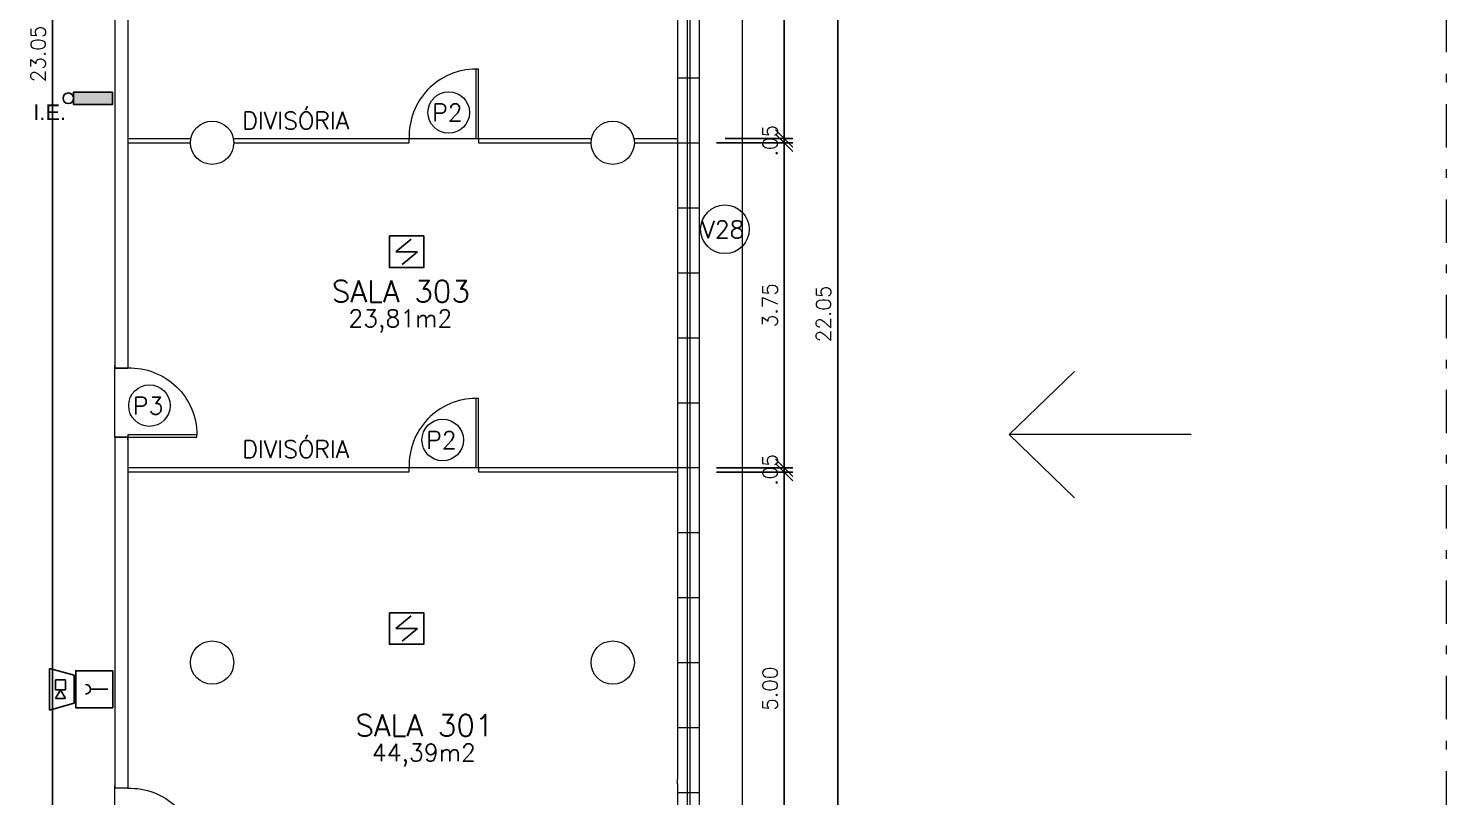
# Model space of a CAD drawing. Header units: millimetres. Extents: x 521 to 1055, y 261 to 520.
# Drawn here: x 573.94 to 590.32, y 379.7 to 388.57 of the extents above; entities that cross this region are included whole.
import ezdxf
from ezdxf.enums import TextEntityAlignment as Align

# ---------------------------------------------------------------- set-up
doc = ezdxf.new("R2010")
doc.units = ezdxf.units.MM
doc.linetypes.add('CONTINU', pattern=[0])
doc.linetypes.add('DASHDOTX2', pattern=[2, 1, -0.5, 0, -0.5])
doc.layers.add('0.1', color=8, linetype='Continuous', lineweight=13)
doc.layers.add('ppci', color=8, linetype='Continuous')
doc.styles.add('ROMANS', font='romans')
doc.styles.get("Standard").update_dxf_attribs({"font": 'romans.shx'})
doc.styles.add('STYLE1', font='sanss___.ttf')
doc.dimstyles.new('Fares Eng - 50', dxfattribs={"dimscale": 2, "dimtxt": 0.085, "dimasz": 0.1, "dimexe": 0.05, "dimexo": 0.05, "dimgap": 0.04, "dimtad": 1, "dimzin": 4, "dimdsep": 46, "dimtxsty": 'ROMANS', "dimblk1": 'OBLIQUE', "dimblk2": 'OBLIQUE', "dimsah": 1, "dimcen": 0.05, "dimdle": 0.05, "dimclrd": 8, "dimclre": 8, "dimclrt": 8, "dimaunit": 1, "dimadec": 0, "dimazin": 0, "dimtfac": 1, "dimtix": 1, "dimtmove": 2, "dimatfit": 0, "dimldrblk": 'OPEN90', "dimfxl": 1, "dimtolj": 1, "dimtzin": 0, "dimarcsym": 0})

# ---------------------------------------------------------------- blocks, each defined once
blk = doc.blocks.new('P80')
for points in [[(0, 0.86), (0, 0.83), (0.15, 0.83), (0.15, 0.86)], [(0, 0), (0, 0.03), (0.15, 0.03), (0.15, 0)]]:
    blk.add_lwpolyline(points)
blk.add_lwpolyline([(-0.8, 0.06), (0, 0.06), (0, 0.03), (-0.8, 0.03)], close=True)
at = {"color": 8}
blk.add_arc((-0.025, 0.056), 0.775, 88.1408, 179.6698, dxfattribs=at)
blk = doc.blocks.new('_OBLIQUE')
at = {"color": 0, "linetype": 'ByBlock'}
blk.add_line((-0.5, -0.5), (0.5, 0.5), dxfattribs=at)
blk = doc.blocks.new('*D942')
at = {"layer": '0.1', "color": 8, "linetype": 'CONTINU', "lineweight": -2, "transparency": 16777216}
for p, q in [((582.869, 396.296), (583.388, 396.296)), ((583.288, 396.396), (583.288, 374.146)), ((582.869, 374.246), (583.388, 374.246))]:
    blk.add_line(p, q, dxfattribs=at)
at = {"layer": 'DEFPOINTS', "color": 0, "linetype": 'CONTINU', "lineweight": -2, "transparency": 16777216}
for p in [(582.769, 396.296), (582.769, 374.246), (583.288, 374.246)]:
    blk.add_point(p, dxfattribs=at)
at = {"layer": '0.1', "color": 8, "linetype": 'CONTINU', "lineweight": -2, "transparency": 16777216, "xscale": 0.2, "yscale": 0.2, "zscale": 0.2}
for p, rotation in [((583.288, 396.296), 90), ((583.288, 374.246), 270)]:
    blk.add_blockref('_OBLIQUE', p, dxfattribs=dict(at, rotation=rotation))
at = {"layer": '0.1', "color": 8, "linetype": 'CONTINU', "transparency": 16777216, "insert": (583.123, 385.271), "char_height": 0.17, "attachment_point": 5, "rotation": 90, "style": 'ROMANS'}
blk.add_mtext('\\A1;22.05', dxfattribs=at)
blk = doc.blocks.new('_Open90')
at = {"color": 0, "linetype": 'ByBlock', "lineweight": -2}
for p, q in [((0, 0), (-1, 0)), ((-0.5, 0.5), (0, 0)), ((0, 0), (-0.5, -0.5))]:
    blk.add_line(p, q, dxfattribs=at)
blk = doc.blocks.new('*D1047')
at = {"layer": '0.1', "color": 8, "linetype": 'CONTINU', "lineweight": -2, "transparency": 16777216}
for p, q in [((582.669, 383.496), (582.669, 383.696)), ((581.888, 383.496), (582.769, 383.496)), ((581.888, 383.446), (582.769, 383.446)), ((582.669, 383.446), (582.669, 383.496)), ((582.669, 383.446), (582.669, 383.246))]:
    blk.add_line(p, q, dxfattribs=at)
at = {"layer": 'DEFPOINTS', "color": 0, "linetype": 'CONTINU', "lineweight": -2, "transparency": 16777216}
for p in [(581.788, 383.496), (581.788, 383.446), (582.669, 383.496)]:
    blk.add_point(p, dxfattribs=at)
at = {"layer": '0.1', "color": 8, "linetype": 'CONTINU', "lineweight": -2, "transparency": 16777216, "xscale": 0.2, "yscale": 0.2, "zscale": 0.2}
for p, rotation in [((582.669, 383.496), 270), ((582.669, 383.446), 90)]:
    blk.add_blockref('_OBLIQUE', p, dxfattribs=dict(at, rotation=rotation))
at = {"layer": '0.1', "color": 8, "linetype": 'CONTINU', "transparency": 16777216, "insert": (582.504, 383.471), "char_height": 0.17, "attachment_point": 5, "rotation": 90, "style": 'ROMANS'}
blk.add_mtext('\\A1;.05', dxfattribs=at)
blk = doc.blocks.new('*D1048')
at = {"layer": '0.1', "color": 8, "linetype": 'CONTINU', "lineweight": -2, "transparency": 16777216}
for p, q in [((582.669, 383.396), (582.669, 387.346)), ((581.888, 387.246), (582.769, 387.246)), ((581.888, 383.496), (582.769, 383.496))]:
    blk.add_line(p, q, dxfattribs=at)
at = {"layer": 'DEFPOINTS', "color": 0, "linetype": 'CONTINU', "lineweight": -2, "transparency": 16777216}
for p in [(581.788, 387.246), (582.669, 387.246), (581.788, 383.496)]:
    blk.add_point(p, dxfattribs=at)
at = {"layer": '0.1', "color": 8, "linetype": 'CONTINU', "lineweight": -2, "transparency": 16777216, "xscale": 0.2, "yscale": 0.2, "zscale": 0.2}
for p, rotation in [((582.669, 387.246), 90), ((582.669, 383.496), 270)]:
    blk.add_blockref('_OBLIQUE', p, dxfattribs=dict(at, rotation=rotation))
at = {"layer": '0.1', "color": 8, "linetype": 'CONTINU', "transparency": 16777216, "insert": (582.504, 385.371), "char_height": 0.17, "attachment_point": 5, "rotation": 90, "style": 'ROMANS'}
blk.add_mtext('\\A1;3.75', dxfattribs=at)
blk = doc.blocks.new('*D1049')
at = {"layer": '0.1', "color": 8, "linetype": 'CONTINU', "lineweight": -2, "transparency": 16777216}
for p, q in [((582.669, 387.296), (582.669, 387.496)), ((581.988, 387.296), (582.769, 387.296)), ((582.669, 387.246), (582.669, 387.296)), ((581.988, 387.246), (582.769, 387.246)), ((582.669, 387.246), (582.669, 387.046))]:
    blk.add_line(p, q, dxfattribs=at)
at = {"layer": 'DEFPOINTS', "color": 0, "linetype": 'CONTINU', "lineweight": -2, "transparency": 16777216}
for p in [(581.888, 387.296), (582.669, 387.296), (581.888, 387.246)]:
    blk.add_point(p, dxfattribs=at)
at = {"layer": '0.1', "color": 8, "linetype": 'CONTINU', "lineweight": -2, "transparency": 16777216, "xscale": 0.2, "yscale": 0.2, "zscale": 0.2}
for p, rotation in [((582.669, 387.296), 270), ((582.669, 387.246), 90)]:
    blk.add_blockref('_OBLIQUE', p, dxfattribs=dict(at, rotation=rotation))
at = {"layer": '0.1', "color": 8, "linetype": 'CONTINU', "transparency": 16777216, "insert": (582.504, 387.271), "char_height": 0.17, "attachment_point": 5, "rotation": 90, "style": 'ROMANS'}
blk.add_mtext('\\A1;.05', dxfattribs=at)
blk = doc.blocks.new('*D1050')
at = {"layer": '0.1', "color": 8, "linetype": 'CONTINU', "lineweight": -2, "transparency": 16777216}
for p, q in [((582.088, 393.546), (582.769, 393.546)), ((582.669, 387.196), (582.669, 393.646)), ((582.088, 387.296), (582.769, 387.296))]:
    blk.add_line(p, q, dxfattribs=at)
at = {"layer": 'DEFPOINTS', "color": 0, "linetype": 'CONTINU', "lineweight": -2, "transparency": 16777216}
for p in [(581.988, 393.546), (582.669, 393.546), (581.988, 387.296)]:
    blk.add_point(p, dxfattribs=at)
at = {"layer": '0.1', "color": 8, "linetype": 'CONTINU', "lineweight": -2, "transparency": 16777216, "xscale": 0.2, "yscale": 0.2, "zscale": 0.2}
for p, rotation in [((582.669, 393.546), 90), ((582.669, 387.296), 270)]:
    blk.add_blockref('_OBLIQUE', p, dxfattribs=dict(at, rotation=rotation))
at = {"layer": '0.1', "color": 8, "linetype": 'CONTINU', "transparency": 16777216, "insert": (582.504, 390.421), "char_height": 0.17, "attachment_point": 5, "rotation": 90, "style": 'ROMANS'}
blk.add_mtext('\\A1;6.25', dxfattribs=at)
blk = doc.blocks.new('ÁREA')
for p in [(0.00005, 0.00376), (0, 0)]:
    blk.add_attdef('COMPARTIMENTO', text='', height=0.0025).set_placement(p, align=Align.CENTER)
at = {"color": 1}
for p in [(-0.00005, -0.00376), (-0.0001, -0.00752)]:
    blk.add_attdef('ÁREA', text='', height=0.002, dxfattribs=at).set_placement(p, align=Align.CENTER)
blk = doc.blocks.new('*D1055')
at = {"layer": '0.1', "color": 8, "linetype": 'CONTINU', "lineweight": -2, "transparency": 16777216}
for p, q in [((582.669, 383.546), (582.669, 378.346)), ((581.888, 383.446), (582.769, 383.446)), ((581.888, 378.446), (582.769, 378.446))]:
    blk.add_line(p, q, dxfattribs=at)
at = {"layer": 'DEFPOINTS', "color": 0, "linetype": 'CONTINU', "lineweight": -2, "transparency": 16777216}
for p in [(581.788, 383.446), (581.788, 378.446), (582.669, 378.446)]:
    blk.add_point(p, dxfattribs=at)
at = {"layer": '0.1', "color": 8, "linetype": 'CONTINU', "lineweight": -2, "transparency": 16777216, "xscale": 0.2, "yscale": 0.2, "zscale": 0.2}
for p, rotation in [((582.669, 383.446), 90), ((582.669, 378.446), 270)]:
    blk.add_blockref('_OBLIQUE', p, dxfattribs=dict(at, rotation=rotation))
at = {"layer": '0.1', "color": 8, "linetype": 'CONTINU', "transparency": 16777216, "insert": (582.504, 380.946), "char_height": 0.17, "attachment_point": 5, "rotation": 90, "style": 'ROMANS'}
blk.add_mtext('\\A1;5.00', dxfattribs=at)
blk = doc.blocks.new('*D3277')
at = {"layer": '0.1', "color": 8, "linetype": 'CONTINU', "lineweight": -2, "transparency": 16777216}
for p, q in [((574.218, 399.896), (574.218, 376.646)), ((574.838, 399.796), (574.118, 399.796)), ((574.838, 376.746), (574.118, 376.746))]:
    blk.add_line(p, q, dxfattribs=at)
at = {"layer": 'DEFPOINTS', "color": 0, "linetype": 'CONTINU', "lineweight": -2, "transparency": 16777216}
for p in [(574.938, 399.796), (574.218, 376.746), (574.938, 376.746)]:
    blk.add_point(p, dxfattribs=at)
at = {"layer": '0.1', "color": 8, "linetype": 'CONTINU', "lineweight": -2, "transparency": 16777216, "xscale": 0.2, "yscale": 0.2, "zscale": 0.2}
for p, rotation in [((574.218, 399.796), 90), ((574.218, 376.746), 270)]:
    blk.add_blockref('_OBLIQUE', p, dxfattribs=dict(at, rotation=rotation))
at = {"layer": '0.1', "color": 8, "linetype": 'CONTINU', "transparency": 16777216, "insert": (574.053, 388.271), "char_height": 0.17, "attachment_point": 5, "rotation": 90, "style": 'ROMANS'}
blk.add_mtext('\\A1;23.05', dxfattribs=at)

msp = doc.modelspace()

# ---------------------------------------------------------------- hatches: boundary and pattern name
at = {"layer": 'ppci'}
msp.add_hatch(color=10, dxfattribs=at).paths.add_polyline_path([(574.46414, 387.83084), (574.46414, 387.68834), (574.91267, 387.68834), (574.91267, 387.83084)])

# ---------------------------------------------------------------- linework, layer by layer
at = {"layer": '0.1', "color": 8, "linetype": 'DASHDOTX2', "ltscale": 0.5}
msp.add_line((590.3161, 365.19275), (590.3161, 428.20423), dxfattribs=at)
at = {"layer": '0.1', "color": 8, "linetype": 'CONTINU'}
for p, q in [((582.18774, 375.39649), (582.18774, 396.29649)), ((581.54774, 396.04649), (581.54774, 375.39649)), ((581.57774, 396.04649), (581.57774, 375.39649)), ((581.68774, 396.04649), (581.68774, 375.39649)), ((581.43774, 393.54649), (581.43774, 387.29649)), ((581.43774, 387.99649), (581.68774, 387.99649)), ((575.08774, 387.29649), (575.81779, 387.29649)), ((576.30769, 387.29649), (578.33774, 387.29649)), ((578.33774, 387.24649), (578.33774, 387.29649)), ((578.33774, 387.29649), (579.13774, 387.29649)), ((579.13774, 387.29649), (579.13774, 387.24649)), ((579.13774, 387.29649), (580.44279, 387.29649)), ((580.93269, 387.29649), (581.43774, 387.29649)), ((581.43774, 387.29649), (581.43774, 387.24649)), ((575.08774, 387.24649), (575.81274, 387.24649)), ((576.31274, 387.24649), (578.33774, 387.24649)), ((579.13774, 387.24649), (580.43774, 387.24649)), ((580.93774, 387.24649), (581.43774, 387.24649)), ((581.43774, 387.24649), (581.68774, 387.24649)), ((581.43774, 387.24649), (581.43774, 381.24649)), ((581.43774, 386.49649), (581.68774, 386.49649)), ((581.43774, 385.74649), (581.68774, 385.74649)), ((581.43774, 384.99649), (581.68774, 384.99649)), ((574.93774, 383.84649), (574.93774, 384.64649)), ((581.43774, 384.24649), (581.68774, 384.24649)), ((575.08774, 383.49649), (578.33774, 383.49649)), ((575.08774, 383.44649), (578.33774, 383.44649)), ((578.33774, 383.44649), (578.33774, 383.49649)), ((578.33774, 383.49649), (579.13774, 383.49649)), ((579.13774, 383.49649), (581.43774, 383.49649)), ((579.13774, 383.49649), (579.13774, 383.44649)), ((579.13774, 383.44649), (581.43774, 383.44649)), ((581.43774, 383.49649), (581.68774, 383.49649)), ((581.43774, 382.74649), (581.68774, 382.74649)), ((581.43774, 381.99649), (581.68774, 381.99649)), ((581.43774, 381.59649), (581.43774, 379.89649)), ((581.43774, 381.24649), (581.68774, 381.24649)), ((581.43774, 380.49649), (581.68774, 380.49649)), ((574.93774, 378.99649), (574.93774, 379.79649)), ((581.43774, 379.84649), (581.43774, 379.89649)), ((581.43774, 379.84649), (581.43774, 377.49649)), ((581.43774, 379.74649), (581.68774, 379.74649))]:
    msp.add_line(p, q, dxfattribs=at)
at = {"layer": '0.1', "color": 7}
for p, q in [((574.93774, 389.84649), (574.93774, 384.64649)), ((575.08774, 389.84649), (575.08774, 384.64649)), ((574.93774, 384.64649), (575.08774, 384.64649)), ((574.93774, 383.84649), (575.08774, 383.84649)), ((574.93774, 383.84649), (574.93774, 383.54649)), ((575.08774, 383.84649), (575.08774, 383.54649)), ((574.93774, 383.54649), (574.93774, 379.79649)), ((575.08774, 383.54649), (575.08774, 379.79649)), ((575.08774, 379.79649), (574.93774, 379.79649))]:
    msp.add_line(p, q, dxfattribs=at)
at = {"layer": '0.1', "color": 8}
for p, q in [((585.2638, 383.87857), (586.02114, 384.6072)), ((587.36754, 383.87857), (585.2638, 383.87857)), ((585.2638, 383.87857), (586.02114, 383.14995))]:
    msp.add_line(p, q, dxfattribs=at)
for points in [[(579.10774, 388.09649), (579.10774, 387.29649), (579.13774, 387.29649), (579.13774, 388.09649)], [(579.10774, 384.29649), (579.10774, 383.49649), (579.13774, 383.49649), (579.13774, 384.29649)]]:
    msp.add_lwpolyline(points, close=True, dxfattribs=at)
for centre, radius in [((578.79411, 387.59508), 0.23964), ((581.98299, 386.2474), 0.28038), ((575.33926, 384.21284), 0.23964), ((578.7247, 383.81578), 0.23964)]:
    msp.add_circle(centre, radius, dxfattribs=at)
at = {"layer": '0.1', "color": 7}
for centre in [(576.06274, 387.24649), (580.68774, 387.24649), (576.06274, 381.24649), (580.68774, 381.24649)]:
    msp.add_circle(centre, 0.25, dxfattribs=at)
at = {"layer": '0.1', "color": 8}
for centre in [(579.11221, 387.32163), (579.11221, 383.52163)]:
    msp.add_arc(centre, 0.77487, 90.330199, 181.859182, dxfattribs=at)
at = {"layer": 'ppci', "color": 10, "linetype": 'Continuous'}
for p, q in [((578.18199, 385.98821), (578.36062, 386.13452)), ((578.18199, 385.98821), (578.4353, 385.98821)), ((578.4353, 385.98821), (578.25667, 385.8419)), ((578.18199, 381.64039), (578.36062, 381.78671)), ((578.18199, 381.64039), (578.4353, 381.64039)), ((578.4353, 381.64039), (578.25667, 381.49408)), ((574.18712, 380.69878), (574.18712, 381.18046)), ((574.471, 381.10018), (574.18712, 381.18046)), ((574.471, 380.77906), (574.471, 381.10018)), ((574.85885, 380.93962), (574.65848, 380.93962)), ((574.471, 380.77906), (574.18712, 380.69878))]:
    msp.add_line(p, q, dxfattribs=at)
at = {"layer": 'ppci', "color": 10}
for p, q in [((574.31188, 380.93386), (574.25552, 380.83258)), ((574.36823, 380.83258), (574.31188, 380.93386)), ((574.25552, 380.83258), (574.36823, 380.83258))]:
    msp.add_line(p, q, dxfattribs=at)
for points in [[(574.91267, 387.83084), (574.91267, 387.68834), (574.46414, 387.68834), (574.46414, 387.83084)], [(574.36823, 381.04666), (574.36823, 380.93386), (574.25552, 380.93386), (574.25552, 381.04666)]]:
    msp.add_lwpolyline(points, close=True, dxfattribs=at)
at = {"layer": 'ppci', "color": 10, "linetype": 'Continuous'}
for points in [[(578.11075, 386.17042), (578.50654, 386.17042), (578.50654, 385.806), (578.11075, 385.806)], [(578.11075, 381.8226), (578.50654, 381.8226), (578.50654, 381.45818), (578.11075, 381.45818)], [(574.91478, 380.72615), (574.91478, 381.15309), (574.48784, 381.15309), (574.48784, 380.72615)]]:
    msp.add_lwpolyline(points, close=True, dxfattribs=at)
at = {"layer": 'ppci', "color": 10}
msp.add_circle((574.40296, 387.75959), 0.06117, dxfattribs=at)
at = {"layer": 'ppci', "color": 10, "linetype": 'Continuous'}
msp.add_arc((574.60279, 380.93962), 0.05569, 270, 90, dxfattribs=at)

# ---------------------------------------------------------------- block references
at = {"layer": '0.1', "color": 8}
ref = msp.add_blockref('ÁREA', (578.24199, 385.40679), dxfattribs=dict(at, xscale=133.3333333333333, yscale=133.3333333333333, zscale=133.3333333333333))
ref.add_attrib('COMPARTIMENTO', 'SALA 303', dxfattribs={"layer": '0', "color": 3, "height": 0.25}).set_placement((578.24199, 385.40679), align=Align.CENTER)
ref.add_attrib('ÁREA', '23,81m2', dxfattribs={"layer": '0', "color": 1, "height": 0.2}).set_placement((578.23536, 385.11883), align=Align.CENTER)
at = {"layer": '0.1', "color": 8, "xscale": -1}
for p in [(575.08774, 383.81649), (575.08774, 378.96649)]:
    msp.add_blockref('P80', p, dxfattribs=at)
at = {"layer": '0.1', "color": 8}
ref = msp.add_blockref('ÁREA', (578.51399, 380.39594), dxfattribs=dict(at, xscale=133.3333333333333, yscale=133.3333333333333, zscale=133.3333333333333))
ref.add_attrib('COMPARTIMENTO', 'SALA 301', dxfattribs={"layer": '0', "color": 3, "height": 0.25}).set_placement((578.51399, 380.39594), align=Align.CENTER)
ref.add_attrib('ÁREA', '44,39m2', dxfattribs={"layer": '0', "color": 1, "height": 0.2}).set_placement((578.50736, 380.10798), align=Align.CENTER)

# ---------------------------------------------------------------- texts
for s, p in [('DIVISÓRIA', (576.41131, 387.40201)), ('P2', (578.6035, 387.49357)), ('V28', (581.7122, 386.14589)), ('P3', (575.14865, 384.11133)), ('DIVISÓRIA', (576.41131, 383.60989)), ('P2', (578.53409, 383.71427))]:
    msp.add_text(s, height=0.2, dxfattribs=at).set_placement(p)
at = {"layer": 'ppci', "color": 10, "style": 'STYLE1'}
msp.add_text('I.E.', height=0.18, dxfattribs=at).set_placement((573.99844, 387.50805))

# ---------------------------------------------------------------- dimensions: what is measured, and where the dimension line sits
at = {"layer": '0.1', "color": 8, "linetype": 'CONTINU'}
for base, p1, p2, picture, middle in [((574.21777, 376.74649), (574.93774, 399.79649), (574.93774, 376.74649), '*D3277', (574.05277, 388.27149)), ((583.28795, 374.24649), (582.76924, 396.29649), (582.76924, 374.24649), '*D942', (583.12295, 385.27149)), ((582.66924, 393.54649), (581.98774, 387.29649), (581.98774, 393.54649), '*D1050', (582.50424, 390.42149)), ((582.66924, 387.29649), (581.88774, 387.24649), (581.88774, 387.29649), '*D1049', (582.50424, 387.27149)), ((582.66924, 387.24649), (581.78774, 383.49649), (581.78774, 387.24649), '*D1048', (582.50424, 385.37149)), ((582.66924, 383.49649), (581.78774, 383.44649), (581.78774, 383.49649), '*D1047', (582.50424, 383.47149)), ((582.66924, 378.44649), (581.78774, 383.44649), (581.78774, 378.44649), '*D1055', (582.50424, 380.94649))]:
    dim = msp.add_linear_dim(base=base, p1=p1, p2=p2, angle=90, dimstyle='Fares Eng - 50', dxfattribs=at)
    dim.commit()
    dim.dimension.update_dxf_attribs({"geometry": picture, "text_midpoint": middle})

doc.saveas('drawing.dxf')
